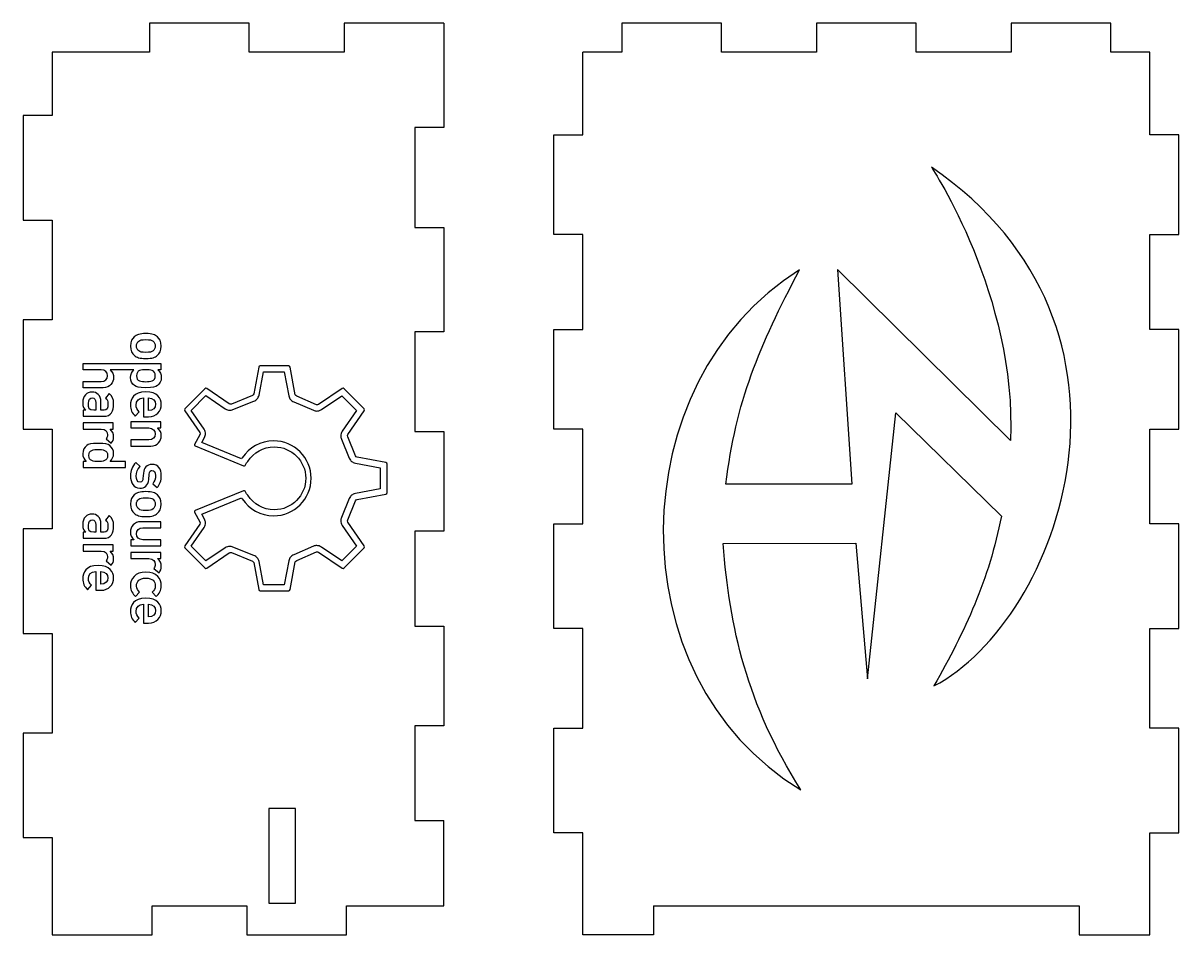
# Model space of a CAD drawing. Extents: x 5 to 203, y 97 to 292.
# Drawn here: x 5.1 to 123.9, y 198.2 to 292 of the extents above; entities that cross this region are included whole.
import ezdxf

# ---------------------------------------------------------------- set-up
doc = ezdxf.new("R2010")
doc.units = 0
doc.layers.add('Layer_1', color=7, linetype='CONTINUOUS')

msp = doc.modelspace()

# ---------------------------------------------------------------- linework, layer by layer
at = {"layer": 'Layer_1', "color": 7}
for points in [[(18.078101, 291.986619), (18.078101, 288.986619)], [(28.328111, 291.986619), (18.078101, 291.986619)], [(28.328111, 288.986619), (28.328111, 291.986619)], [(48.328101, 291.986619), (38.078111, 291.986619)], [(38.078111, 291.986619), (38.078111, 288.986619)], [(48.328101, 291.986619), (48.328101, 281.236619), (45.328121, 281.236619), (45.328121, 270.986621), (48.328101, 270.986621), (48.328101, 260.236626), (45.328121, 260.236626), (45.328121, 249.986526), (48.328101, 249.986526), (48.328101, 239.736526), (45.328121, 239.736526), (45.328121, 229.986526), (48.328101, 229.986526), (48.328101, 219.736526), (45.328121, 219.736526), (45.328121, 209.986526), (48.328101, 209.986526)], [(66.619094, 291.986619), (66.619094, 288.986589)], [(76.869104, 291.986619), (66.619094, 291.986619)], [(76.869104, 288.986589), (76.869104, 291.986619)], [(86.619114, 291.986619), (86.619114, 288.986589)], [(96.869094, 291.986619), (86.619114, 291.986619)], [(96.869094, 288.986589), (96.869094, 291.986619)], [(106.6191, 291.986619), (106.6191, 288.986589)], [(116.86911, 291.986619), (106.6191, 291.986619)], [(116.86911, 288.986589), (116.86911, 291.986619)], [(8.078121, 288.986619), (8.078121, 282.486619)], [(18.078101, 288.986619), (8.078121, 288.986619)], [(38.078111, 288.986619), (28.328111, 288.986619)], [(69.869104, 201.236509), (69.869104, 198.236499), (62.619104, 198.236499), (62.619104, 208.736599), (59.619094, 208.736599), (59.619094, 219.486619), (62.619104, 219.486619), (62.619104, 229.736599), (59.619094, 229.736599), (59.619094, 240.486599), (62.619104, 240.486599), (62.619104, 250.236599), (59.619094, 250.236599), (59.619094, 260.486609), (62.619104, 260.486609), (62.619104, 270.236599), (59.619094, 270.236599), (59.619094, 280.486589), (62.619104, 280.486589), (62.619104, 288.986589)], [(66.619094, 288.986589), (62.619104, 288.986589)], [(86.619114, 288.986589), (76.869104, 288.986589)], [(106.6191, 288.986589), (96.869094, 288.986589)], [(120.86911, 288.986589), (116.86911, 288.986589)], [(120.86911, 280.486589), (120.86911, 288.986589)], [(5.078121, 282.486619), (5.078121, 271.736621)], [(8.078121, 282.486619), (5.078121, 282.486619)], [(123.86912, 280.486589), (120.86911, 280.486589)], [(123.86912, 270.236599), (123.86912, 280.486589)], [(5.078121, 271.736621), (8.078121, 271.736621)], [(8.078121, 271.736621), (8.078121, 261.486626)], [(120.86911, 270.236599), (123.86912, 270.236599)], [(120.86911, 260.486609), (120.86911, 270.236599)], [(106.559623, 249.059667), (88.796746, 266.666872), (90.247208, 244.567314), (84.016953, 244.567314), (77.314087, 244.567314)], [(5.078121, 261.486626), (5.078121, 250.236526)], [(8.078121, 261.486626), (5.078121, 261.486626)], [(123.86912, 260.486609), (120.86911, 260.486609)], [(123.86912, 250.236599), (123.86912, 260.486609)], [(77.026803, 238.473042), (90.673904, 238.508797), (91.848157, 224.580909), (94.76936, 251.9052), (105.62109, 241.304618)], [(5.078121, 250.236526), (8.078121, 250.236526)], [(8.078121, 250.236526), (8.078121, 239.986526)], [(120.86911, 250.236599), (123.86912, 250.236599)], [(120.86911, 240.486599), (120.86911, 250.236599)], [(5.078121, 239.986526), (5.078121, 229.236526)], [(8.078121, 239.986526), (5.078121, 239.986526)], [(123.86912, 240.486599), (120.86911, 240.486599)], [(123.86912, 229.736599), (123.86912, 240.486599)], [(120.86911, 229.736599), (123.86912, 229.736599)], [(120.86911, 219.486619), (120.86911, 229.736599)], [(5.078121, 229.236526), (8.078121, 229.236526)], [(8.078121, 229.236526), (8.078121, 218.986526)], [(5.078121, 218.986526), (5.078121, 208.236526)], [(8.078121, 218.986526), (5.078121, 218.986526)], [(123.86912, 219.486619), (120.86911, 219.486619)], [(123.86912, 208.736599), (123.86912, 219.486619)], [(48.328101, 201.236526), (48.328101, 209.986526)], [(5.078121, 208.236526), (8.078121, 208.236526)], [(8.078121, 208.236526), (8.078121, 198.236526)], [(120.86911, 208.736599), (123.86912, 208.736599)], [(120.86911, 198.236499), (120.86911, 208.736599)], [(18.328111, 201.236526), (28.078111, 201.236526)], [(18.328111, 198.236526), (18.328111, 201.236526)], [(28.078111, 201.236526), (28.078111, 198.236526)], [(38.328121, 201.236526), (48.328101, 201.236526)], [(38.328121, 198.236526), (38.328121, 201.236526)], [(69.869104, 201.236509), (113.6191, 201.236509)], [(113.6191, 201.236509), (113.6191, 198.236499)], [(8.078121, 198.236526), (18.328111, 198.236526)], [(28.078111, 198.236526), (38.328121, 198.236526)], [(113.6191, 198.236499), (120.86911, 198.236499)]]:
    msp.add_lwpolyline(points, dxfattribs=at)
for points in [[(98.438479, 277.161985)], [(33.078101, 201.486526), (33.078101, 211.236526), (30.328101, 211.236526), (30.328101, 201.486526)]]:
    msp.add_lwpolyline(points, close=True, dxfattribs=at)
at = {"layer": 'Layer_1', "color": 3}
for points in [[(11.242797, 256.974202), (19.246527, 256.974202), (19.246527, 256.347604), (18.922168, 256.347604)], [(13.090968, 256.349804), (11.242797, 256.349804), (11.242797, 256.974202)], [(29.301475, 256.623058), (28.785819, 253.852098)], [(32.376921, 256.749208), (29.4532, 256.749035)], [(33.056917, 253.78263), (32.528646, 256.623231)], [(16.474184, 256.347604), (14.01514, 256.349804)], [(29.328606, 253.740119), (29.77272, 256.126757), (31.91881, 256.12693), (32.376576, 253.668923)], [(13.305422, 254.495585), (11.242797, 254.495585), (11.242797, 255.119764), (13.090968, 255.119764)], [(23.768367, 254.394712), (21.701077, 252.327076)], [(26.258516, 252.838931), (23.964849, 254.412857)], [(37.865099, 254.412511), (35.452713, 252.757193)], [(40.128698, 252.326903), (38.061408, 254.394366)], [(13.397182, 252.183301), (13.072823, 252.183301), (13.072823, 253.046299)], [(13.929428, 253.896855), (13.556165, 253.407293)], [(17.459529, 253.448075), (17.459529, 251.514192)], [(17.973458, 252.138371), (17.973458, 253.448075)], [(23.67246, 250.230582), (22.346684, 252.162046), (23.864103, 253.679982), (25.837559, 252.326039)], [(28.640143, 253.687586), (26.479191, 252.822514)], [(26.649233, 252.248276), (28.799298, 253.108682)], [(32.887566, 253.042843), (32.887393, 253.042497), (34.907507, 252.176734)], [(35.233076, 252.743541), (33.201556, 253.614488)], [(35.733352, 252.242401), (37.827255, 253.679464), (39.344846, 252.161873), (37.880306, 250.028052)], [(11.518251, 252.19557), (11.518251, 252.1833), (11.242797, 252.183301)], [(11.242797, 252.183301), (11.242797, 251.558949), (13.360375, 251.558949)], [(12.558895, 252.929827), (12.558895, 252.183301), (12.332345, 252.183301)], [(16.608973, 251.575366), (16.994333, 252.028293)], [(21.682932, 252.130767), (23.229382, 249.87771)], [(38.46232, 249.676044), (40.146843, 252.130595)], [(14.01514, 250.236803), (14.01514, 250.249073), (14.345547, 250.249073), (14.345547, 250.873254), (11.242797, 250.873251)], [(11.242797, 250.873251), (11.242797, 250.249072), (13.109631, 250.249072)], [(16.14395, 250.981428), (16.14395, 250.357249), (17.991775, 250.357249)], [(18.916292, 250.344807), (18.916292, 250.357247), (19.2467, 250.357247), (19.2467, 250.981426), (16.14395, 250.981428)], [(17.459529, 251.514192), (17.97363, 251.514192)], [(23.236813, 249.661701), (22.706296, 248.668061)], [(13.605069, 249.232967), (14.143709, 248.780212)], [(17.991775, 249.127036), (16.14395, 249.127036), (16.14395, 248.502857), (18.206228, 248.502857)], [(22.766432, 248.504758), (27.716835, 246.455958)], [(27.517588, 247.18313), (23.448329, 248.866789), (23.716353, 249.368447)], [(37.80358, 249.215859), (38.606614, 247.253808)], [(39.252567, 247.485888), (38.446422, 249.455369)], [(42.357045, 246.793969), (39.418807, 247.34073)], [(11.242797, 246.913033), (11.242797, 246.288854), (15.600471, 246.288854), (15.600471, 246.913033), (14.01514, 246.913033)], [(11.567156, 246.913033), (11.242797, 246.913033)], [(17.092132, 246.380614), (16.663926, 246.815051)], [(27.901911, 246.516095), (28.054154, 246.764764)], [(39.233558, 246.729684), (41.791793, 246.253774), (41.791793, 244.107856), (39.235977, 243.632291)], [(42.483021, 243.718695), (42.483021, 246.64259)], [(17.447083, 245.7198), (17.398173, 245.168892)], [(17.991948, 245.064689), (18.028408, 245.57879)], [(18.408063, 244.623858), (18.860645, 244.238499)], [(27.716835, 243.905499), (22.76626, 241.856872)], [(28.054154, 243.596693), (27.901911, 243.845363)], [(39.418807, 243.020209), (42.357045, 243.567143)], [(23.716353, 240.992492), (23.716353, 240.992664), (23.448329, 241.494323), (27.517416, 243.178155)], [(38.605577, 243.105403), (37.802198, 241.143007)], [(38.446422, 240.905742), (39.252567, 242.875051)], [(13.929428, 241.35314), (13.556165, 240.863405)], [(22.706123, 241.69357), (23.23664, 240.699929)], [(12.558895, 240.385939), (12.558895, 239.639413), (12.332345, 239.639413)], [(13.397182, 239.639586), (13.072823, 239.639586), (13.072823, 240.502584)], [(17.398529, 240.094929), (19.2467, 240.094929), (19.2467, 240.718935), (17.184075, 240.718938)], [(23.22921, 240.483921), (21.68276, 238.23069)], [(25.836867, 238.035245), (23.864103, 236.681475), (22.346684, 238.199066), (23.673151, 240.13174)], [(37.879615, 240.333924), (39.344673, 238.199412), (37.826909, 236.681994), (35.735426, 238.117156)], [(40.146843, 238.230344), (38.46232, 240.685068)], [(11.518251, 239.651682), (11.518251, 239.639592), (11.242797, 239.639592), (11.242797, 239.639413)], [(11.242797, 239.639413), (11.242797, 239.015061), (13.360375, 239.015061)], [(16.474356, 238.876816), (16.474356, 238.864716), (16.143604, 238.864716), (16.143604, 238.24071), (19.2467, 238.24071), (19.2467, 238.864716), (17.398529, 238.864716)], [(11.242797, 238.32919), (11.242797, 237.705184), (13.109631, 237.705184)], [(14.01514, 237.692742), (14.01514, 237.705182), (14.345547, 237.705182), (14.345547, 238.329188), (11.242797, 238.32919)], [(21.700904, 238.034554), (23.768195, 235.966918)], [(28.795323, 237.253985), (26.649924, 238.113008)], [(34.918567, 238.189908), (32.887048, 237.319306), (32.887048, 237.319133)], [(33.201556, 236.746969), (35.233076, 237.617744)], [(35.452713, 237.603919), (37.865099, 235.948773)], [(38.061408, 235.966918), (40.128698, 238.034208)], [(13.605069, 236.689252), (14.143709, 236.236325)], [(18.916292, 236.919603), (18.916292, 236.931703), (19.2467, 236.931703), (19.2467, 237.556055), (16.14395, 237.556052)], [(16.14395, 237.556052), (16.14395, 236.9317), (18.010438, 236.9317)], [(23.964676, 235.948773), (26.258344, 237.522872)], [(26.479018, 237.539116), (28.63997, 236.674044)], [(28.785646, 236.509705), (29.301302, 233.738745)], [(29.772893, 234.234701), (29.328433, 236.623239)], [(32.376057, 236.693399), (31.91881, 234.234701), (29.772893, 234.234701)], [(32.528646, 233.738053), (33.056917, 236.578828)], [(12.55855, 235.600395), (12.55855, 233.666857)], [(13.072823, 234.290863), (13.072823, 235.600395)], [(18.506221, 235.915768), (19.044861, 235.462841)], [(11.707994, 233.727858), (12.093699, 234.180785)], [(12.55855, 233.666857), (13.072997, 233.666857)], [(16.645436, 233.015893), (17.055507, 233.474869)], [(18.334797, 233.474869), (18.744868, 233.015893)], [(29.453027, 233.612768), (32.376749, 233.612423)], [(17.459529, 232.232732), (17.459529, 230.298849)], [(17.973458, 230.9232), (17.973458, 232.232732)], [(16.608973, 230.360195), (16.994333, 230.813122)], [(17.459529, 230.298849), (17.97363, 230.298849)]]:
    msp.add_lwpolyline(points, dxfattribs=at)
msp.add_lwpolyline([(32.528646, 233.738053)], close=True, dxfattribs=at)
at = {"layer": 'Layer_1', "color": 7}
for points in [[(98.438479, 277.161992), (98.438479, 277.161992), (107.21866, 263.956626), (106.559623, 249.059667)], [(98.694424, 223.83268), (111.614772, 230.571546), (122.646222, 260.578271), (98.438479, 277.161985)], [(84.888514, 266.611828), (66.533271, 255.15552), (65.833328, 224.730912), (85.009126, 213.154896)], [(77.314087, 244.567314), (78.318513, 253.01008), (80.731332, 258.784359), (84.888514, 266.611828)], [(105.62109, 241.304618), (104.369634, 234.762889), (101.908399, 229.521133), (98.694424, 223.83268)], [(85.009126, 213.154896), (79.418528, 222.048741), (77.713685, 229.761332), (77.026803, 238.473042)]]:
    msp.add_open_spline(points, degree=3, dxfattribs=at)
at = {"layer": 'Layer_1', "color": 3}
for points in [[(16.504771, 259.726327), (16.315028, 259.554902), (16.107142, 259.267178), (16.107142, 258.783664)], [(17.698176, 260.062782), (17.025092, 260.062782), (16.767955, 259.964972), (16.504771, 259.726327)], [(16.731097, 258.783664), (16.731097, 258.997946), (16.828907, 259.193736), (16.957647, 259.285496)], [(16.957647, 259.285496), (17.123049, 259.401795), (17.245224, 259.438603), (17.698151, 259.438603)], [(17.698151, 259.438603), (18.14503, 259.438603), (18.26755, 259.401793), (18.432581, 259.285496)], [(18.885533, 259.726327), (18.622175, 259.964973), (18.365384, 260.062782), (17.698176, 260.062782)], [(18.432581, 259.285496), (18.561149, 259.193736), (18.65913, 258.997946), (18.65913, 258.783664)], [(19.283507, 258.783664), (19.283507, 259.267178), (19.075275, 259.554902), (18.885533, 259.726327)], [(16.107142, 258.783664), (16.107142, 258.300324), (16.315028, 258.012599), (16.504771, 257.841175)], [(16.504771, 257.841175), (16.767955, 257.602529), (17.025265, 257.504547), (17.698176, 257.504547)], [(16.957647, 258.281833), (16.829078, 258.373763), (16.731097, 258.569557), (16.731097, 258.783664)], [(17.692076, 258.128899), (17.245198, 258.128899), (17.123023, 258.165529), (16.957647, 258.281833)], [(18.432581, 258.281833), (18.26755, 258.165534), (18.14503, 258.128899), (17.692103, 258.128899)], [(17.698176, 257.504547), (18.365384, 257.504547), (18.622348, 257.602527), (18.885533, 257.841175)], [(18.65913, 258.783664), (18.65913, 258.569557), (18.56132, 258.373767), (18.432581, 258.281833)], [(18.885533, 257.841175), (19.075275, 258.012599), (19.283507, 258.300324), (19.283507, 258.783664)], [(29.4532, 256.749035), (29.382694, 256.749035), (29.31409, 256.692354), (29.301475, 256.623058)], [(32.528646, 256.623231), (32.515513, 256.6927), (32.447427, 256.749208), (32.376921, 256.749208)], [(13.758176, 255.731846), (13.758176, 256.086791), (13.513481, 256.349804), (13.090968, 256.349804)], [(13.090968, 255.119764), (13.513481, 255.119764), (13.758176, 255.382948), (13.758176, 255.731846)], [(14.382355, 255.529835), (14.382355, 255.046321), (14.009092, 254.495585), (13.305422, 254.495585)], [(14.01514, 256.349804), (14.259835, 256.141744), (14.382355, 255.860241), (14.382355, 255.529835)], [(16.106969, 255.545779), (16.106969, 255.86409), (16.253855, 256.115006), (16.474184, 256.347604)], [(16.510992, 254.713368), (16.278394, 254.890841), (16.106969, 255.166468), (16.106969, 255.545779)], [(17.692128, 256.347604), (17.245249, 256.347604), (16.731148, 256.317014), (16.731148, 255.735522)], [(16.731148, 255.735522), (16.731148, 255.147978), (17.214835, 255.117391), (17.692128, 255.117391)], [(18.659155, 255.735522), (18.659155, 256.316844), (18.145055, 256.347604), (17.692128, 256.347604)], [(17.692128, 255.117391), (18.175815, 255.117391), (18.659155, 255.147981), (18.659155, 255.735522)], [(19.283334, 255.545779), (19.283334, 255.166468), (19.11191, 254.890841), (18.879312, 254.713368)], [(18.922168, 256.347604), (19.136449, 256.151641), (19.283334, 255.86409), (19.283334, 255.545779)], [(17.691954, 254.493212), (16.933159, 254.493212), (16.730975, 254.542122), (16.510992, 254.713368)], [(18.879312, 254.713368), (18.658983, 254.542116), (18.457144, 254.493212), (17.691954, 254.493212)], [(23.964849, 254.412857), (23.906786, 254.452602), (23.818309, 254.44448), (23.768367, 254.394712)], [(38.061408, 254.394366), (38.011467, 254.444135), (37.923162, 254.45243), (37.865099, 254.412511)], [(12.1547, 254.056011), (11.61606, 254.056011), (11.205989, 253.65216), (11.205989, 252.960587)], [(11.793706, 252.880923), (11.793706, 253.303263), (11.9774, 253.46864), (12.185287, 253.46864)], [(13.072823, 253.046299), (13.072823, 253.713334), (12.650311, 254.056011), (12.1547, 254.056011)], [(12.185287, 253.46864), (12.411837, 253.46864), (12.558895, 253.297215), (12.558895, 252.929827)], [(13.556165, 253.407293), (13.733638, 253.297215), (13.795157, 253.144108), (13.795157, 252.819749)], [(14.382355, 252.850336), (14.382355, 253.315533), (14.26018, 253.658209), (13.929428, 253.896855)], [(17.68608, 254.072254), (16.413355, 254.072254), (16.107142, 253.331776), (16.107142, 252.695328)], [(16.69434, 252.707424), (16.69434, 253.135986), (16.951477, 253.448075), (17.459529, 253.448075)], [(19.283507, 252.793137), (19.283507, 253.393123), (18.891581, 254.072254), (17.68608, 254.072254)], [(17.973458, 253.448075), (18.445048, 253.435805), (18.695791, 253.160352), (18.695791, 252.793137)], [(28.785819, 253.852098), (28.773204, 253.782802), (28.707365, 253.708668), (28.640143, 253.687586)], [(28.799298, 253.108682), (28.950677, 253.166573), (29.04693, 253.248483), (29.130223, 253.339207)], [(29.130223, 253.339207), (29.217318, 253.44099), (29.292489, 253.557462), (29.328606, 253.740119)], [(32.376576, 253.668923), (32.412347, 253.490759), (32.484407, 253.376533), (32.568564, 253.275441)], [(32.568564, 253.275441), (32.648574, 253.185409), (32.740853, 253.103671), (32.887566, 253.042843)], [(33.201556, 253.614488), (33.134853, 253.637645), (33.069878, 253.713161), (33.056917, 253.78263)], [(11.205989, 252.960587), (11.205989, 252.538246), (11.303799, 252.323966), (11.518251, 252.19557)], [(12.332345, 252.183301), (11.848659, 252.183301), (11.793706, 252.360774), (11.793706, 252.880923)], [(13.360375, 251.558949), (14.125218, 251.558949), (14.382355, 252.085319), (14.382355, 252.850336)], [(13.795157, 252.819749), (13.795157, 252.373043), (13.690781, 252.183301), (13.397182, 252.183301)], [(16.107142, 252.695328), (16.107142, 252.279036), (16.254028, 251.881407), (16.608973, 251.575366)], [(16.994333, 252.028293), (16.804591, 252.211814), (16.69434, 252.468778), (16.69434, 252.707424)], [(18.695791, 252.793137), (18.695791, 252.425922), (18.445048, 252.156689), (17.973458, 252.138371)], [(17.97363, 251.514192), (18.775628, 251.514192), (19.283507, 252.107784), (19.283507, 252.793137)], [(21.701077, 252.327076), (21.651482, 252.277308), (21.64336, 252.189003), (21.682932, 252.130767)], [(25.837559, 252.326039), (26.013995, 252.21095), (26.16209, 252.184856), (26.317444, 252.181227)], [(26.479191, 252.822514), (26.415771, 252.791581), (26.31658, 252.798839), (26.258516, 252.838931)], [(26.317444, 252.181227), (26.418017, 252.18261), (26.52533, 252.195397), (26.649233, 252.248276)], [(34.907507, 252.176734), (35.035212, 252.118325), (35.148746, 252.101909), (35.259342, 252.100872)], [(35.452713, 252.757193), (35.394305, 252.717447), (35.295805, 252.711226), (35.233076, 252.743541)], [(35.259342, 252.100872), (35.410549, 252.104155), (35.558471, 252.129212), (35.733352, 252.242401)], [(40.146843, 252.130595), (40.186761, 252.188831), (40.17864, 252.277135), (40.128698, 252.326903)], [(13.109631, 250.249072), (13.562213, 250.249072), (13.758349, 249.949079), (13.758349, 249.643038)], [(13.758349, 249.643038), (13.758349, 249.483883), (13.715489, 249.379853), (13.605069, 249.232967)], [(14.382355, 249.42893), (14.382355, 249.759337), (14.259835, 250.041012), (14.01514, 250.236803)], [(17.991775, 250.357249), (18.414288, 250.357249), (18.658983, 250.094064), (18.658983, 249.739118)], [(18.658983, 249.739118), (18.658983, 249.390221), (18.414288, 249.127036), (17.991775, 249.127036)], [(18.206228, 248.502857), (18.910244, 248.502857), (19.283507, 249.053593), (19.283507, 249.537107)], [(19.283507, 249.537107), (19.283507, 249.867514), (19.160987, 250.149189), (18.916292, 250.344807)], [(23.229382, 249.87771), (23.269128, 249.819646), (23.272239, 249.722356), (23.236813, 249.661701)], [(23.814507, 249.76262), (23.812088, 249.911234), (23.784784, 250.061403), (23.67246, 250.230582)], [(23.716353, 249.368447), (23.793597, 249.512741), (23.813297, 249.642001), (23.814507, 249.76262)], [(37.880306, 250.028052), (37.76418, 249.849888), (37.739814, 249.70352), (37.736358, 249.548685)], [(37.736358, 249.548685), (37.737222, 249.44742), (37.750183, 249.34028), (37.80358, 249.215859)], [(38.446422, 249.455369), (38.415317, 249.518617), (38.422402, 249.618154), (38.46232, 249.676044)], [(11.610012, 248.547096), (11.377414, 248.369623), (11.205989, 248.094341), (11.205989, 247.714857)], [(12.797024, 248.767425), (12.03218, 248.767425), (11.830341, 248.718515), (11.610012, 248.547096)], [(13.978332, 248.547096), (13.758349, 248.71852), (13.55651, 248.767425), (12.797024, 248.767425)], [(14.382355, 247.714857), (14.382355, 248.094341), (14.211276, 248.369623), (13.978332, 248.547096)], [(14.143709, 248.780212), (14.290595, 248.969955), (14.382355, 249.177841), (14.382355, 249.42893)], [(22.706296, 248.668061), (22.674153, 248.605159), (22.701284, 248.531716), (22.766432, 248.504758)], [(30.829262, 249.036312), (29.483268, 249.035967), (28.295738, 248.343702), (27.60883, 247.298565)], [(28.174601, 246.922019), (28.749011, 247.81906), (29.753884, 248.414207), (30.898212, 248.414207)], [(34.684932, 245.180642), (34.684586, 247.30997), (32.958935, 249.035621), (30.829262, 249.036312)], [(30.898212, 248.414207), (32.683999, 248.414207), (34.131604, 246.96643), (34.131604, 245.180815)], [(11.205989, 247.714857), (11.205989, 247.396546), (11.353221, 247.108823), (11.567156, 246.913033)], [(11.830341, 247.525115), (11.830341, 248.112659), (12.313682, 248.143246), (12.797024, 248.143246)], [(12.797024, 246.913033), (12.344096, 246.913033), (11.830341, 246.943623), (11.830341, 247.525115)], [(12.797024, 248.143246), (13.274662, 248.143246), (13.758349, 248.112656), (13.758349, 247.525115)], [(13.758349, 247.525115), (13.758349, 246.94362), (13.243902, 246.913033), (12.797024, 246.913033)], [(14.01514, 246.913033), (14.235469, 247.145631), (14.382355, 247.396546), (14.382355, 247.714857)], [(27.60883, 247.298565), (27.577034, 247.261239), (27.547138, 247.224085), (27.517588, 247.18313)], [(38.606614, 247.253808), (38.666405, 247.101911), (38.749353, 247.006176), (38.840249, 246.924265)], [(39.418807, 247.34073), (39.349511, 247.353863), (39.274686, 247.418839), (39.252567, 247.485888)], [(16.663926, 246.815051), (16.290663, 246.41725), (16.106969, 245.952053), (16.106969, 245.450221)], [(16.694502, 245.40149), (16.694502, 245.817609), (16.828774, 246.111381), (17.092132, 246.380614)], [(18.328399, 246.613212), (17.796153, 246.613212), (17.48994, 246.233728), (17.447083, 245.7198)], [(18.028408, 245.57879), (18.053118, 245.890879), (18.187734, 245.988688), (18.32235, 245.988688)], [(18.32235, 245.988688), (18.536286, 245.988688), (18.695614, 245.854072), (18.695614, 245.456442)], [(19.283158, 245.456615), (19.283158, 246.111381), (18.958799, 246.613212), (18.328399, 246.613212)], [(27.716835, 246.455958), (27.781983, 246.428827), (27.865103, 246.455958), (27.901911, 246.516095)], [(28.054154, 246.764764), (28.082149, 246.810731), (28.130362, 246.873114), (28.174601, 246.922019)], [(38.840249, 246.924265), (38.941514, 246.838898), (39.055912, 246.766147), (39.233558, 246.729684)], [(42.483021, 246.64259), (42.483021, 246.712922), (42.42634, 246.781181), (42.357045, 246.793969)], [(16.106969, 245.450221), (16.106969, 244.728061), (16.455693, 244.165056), (17.061728, 244.165056)], [(17.092132, 244.789408), (16.828946, 244.789408), (16.694502, 245.046717), (16.694502, 245.40149)], [(17.061728, 244.165056), (17.557165, 244.165056), (17.949091, 244.421847), (17.991948, 245.064689)], [(17.398173, 245.168892), (17.380033, 244.954438), (17.312463, 244.789408), (17.092132, 244.789408)], [(18.695614, 245.456442), (18.695614, 245.119641), (18.579142, 244.868553), (18.408063, 244.623858)], [(18.860645, 244.238499), (19.117782, 244.54454), (19.283158, 244.911582), (19.283158, 245.456615)], [(30.829262, 241.325318), (32.958935, 241.325664), (34.684586, 243.051142), (34.684932, 245.180642)], [(34.131604, 245.180815), (34.131604, 243.3952), (32.683999, 241.947596), (30.898212, 241.947596)], [(17.698176, 243.81011), (17.025092, 243.81011), (16.767955, 243.71196), (16.504771, 243.473309)], [(18.885533, 243.473309), (18.622175, 243.711956), (18.365384, 243.81011), (17.698176, 243.81011)], [(27.901911, 243.845363), (27.865103, 243.905154), (27.781983, 243.932457), (27.716835, 243.905499)], [(28.174601, 243.439784), (28.130362, 243.488343), (28.082149, 243.550899), (28.054154, 243.596693)], [(39.235977, 243.632291), (39.055048, 243.594965), (38.940996, 243.522213), (38.840076, 243.43702)], [(42.357045, 243.567143), (42.42634, 243.579931), (42.483021, 243.64819), (42.483021, 243.718695)], [(16.504771, 243.473309), (16.315028, 243.301884), (16.107142, 243.014334), (16.107142, 242.530993)], [(16.107142, 242.530993), (16.107142, 242.047306), (16.315028, 241.759755), (16.504771, 241.58833)], [(16.731097, 242.530993), (16.731097, 242.744927), (16.828907, 242.941063), (16.957647, 243.032479)], [(16.957647, 242.029161), (16.829078, 242.120921), (16.731097, 242.316712), (16.731097, 242.530993)], [(16.957647, 243.032479), (17.123023, 243.14895), (17.245198, 243.185758), (17.698124, 243.185758)], [(17.698124, 243.185758), (18.145004, 243.185758), (18.267524, 243.148948), (18.432555, 243.032479)], [(18.432555, 243.032479), (18.561123, 242.941059), (18.659104, 242.744927), (18.659104, 242.530993)], [(18.659104, 242.530993), (18.659104, 242.316712), (18.561294, 242.120922), (18.432555, 242.029161)], [(19.283507, 242.530993), (19.283507, 243.014334), (19.075275, 243.301884), (18.885533, 243.473309)], [(18.885533, 241.58833), (19.075275, 241.759755), (19.283507, 242.047306), (19.283507, 242.530993)], [(27.517416, 243.178155), (27.54662, 243.137718), (27.576688, 243.100392), (27.608658, 243.06272)], [(27.608658, 243.06272), (28.295565, 242.017756), (29.483268, 241.325318), (30.829262, 241.325318)], [(30.898212, 241.947596), (29.753884, 241.947596), (28.749011, 242.54257), (28.174601, 243.439784)], [(38.840076, 243.43702), (38.748489, 243.354418), (38.665541, 243.258683), (38.605577, 243.105403)], [(39.252567, 242.875051), (39.274686, 242.941927), (39.349511, 243.007076), (39.418807, 243.020209)], [(12.1547, 241.512468), (11.61606, 241.512468), (11.205989, 241.108445), (11.205989, 240.416872)], [(13.072823, 240.502584), (13.072823, 241.169446), (12.650311, 241.512468), (12.1547, 241.512468)], [(14.382355, 240.306448), (14.382355, 240.771472), (14.26018, 241.114494), (13.929428, 241.35314)], [(16.504771, 241.58833), (16.767955, 241.349684), (17.025265, 241.251875), (17.698176, 241.251875)], [(17.692076, 241.876227), (17.245198, 241.876227), (17.123023, 241.912687), (16.957647, 242.029161)], [(18.432555, 242.029161), (18.267524, 241.912689), (18.145004, 241.876227), (17.692076, 241.876227)], [(17.698176, 241.251875), (18.365384, 241.251875), (18.622348, 241.349685), (18.885533, 241.58833)], [(22.76626, 241.856872), (22.701111, 241.829914), (22.674153, 241.756644), (22.706123, 241.69357)], [(11.205989, 240.416872), (11.205989, 239.994704), (11.303799, 239.780251), (11.518251, 239.651682)], [(11.793706, 240.337035), (11.793706, 240.759202), (11.9774, 240.924578), (12.185287, 240.924578)], [(12.332345, 239.639413), (11.848659, 239.639413), (11.793706, 239.816886), (11.793706, 240.337035)], [(12.185287, 240.924578), (12.411837, 240.924578), (12.558895, 240.753154), (12.558895, 240.385939)], [(13.360375, 239.015061), (14.125218, 239.015061), (14.382355, 239.541604), (14.382355, 240.306448)], [(13.795157, 240.276207), (13.795157, 239.829328), (13.690781, 239.639586), (13.397182, 239.639586)], [(13.556165, 240.863405), (13.733638, 240.753327), (13.795157, 240.600566), (13.795157, 240.276207)], [(17.184075, 240.718938), (16.480405, 240.718938), (16.107142, 240.16803), (16.107142, 239.678467)], [(16.731321, 239.476971), (16.731321, 239.831743), (16.976361, 240.094929), (17.398529, 240.094929)], [(23.23664, 240.699929), (23.272066, 240.639101), (23.269128, 240.541984), (23.22921, 240.483921)], [(23.673151, 240.13174), (23.78513, 240.300918), (23.81226, 240.452297), (23.814507, 240.599183)], [(23.814507, 240.599183), (23.813124, 240.723085), (23.79256, 240.850271), (23.716353, 240.992492)], [(37.802198, 241.143007), (37.749837, 241.019968), (37.737049, 240.915247), (37.735667, 240.813291)], [(37.735667, 240.813291), (37.739641, 240.659838), (37.763662, 240.511915), (37.879615, 240.333924)], [(38.46232, 240.685068), (38.422402, 240.743131), (38.415317, 240.842668), (38.446422, 240.905742)], [(16.107142, 239.678467), (16.107142, 239.354454), (16.229662, 239.072606), (16.474356, 238.876816)], [(17.398529, 238.864716), (16.976361, 238.864716), (16.731321, 239.127901), (16.731321, 239.476971)], [(13.109631, 237.705184), (13.562213, 237.705184), (13.758349, 237.405536), (13.758349, 237.099323)], [(14.382355, 236.885042), (14.382355, 237.215449), (14.259835, 237.496952), (14.01514, 237.692742)], [(21.68276, 238.23069), (21.643187, 238.172627), (21.651309, 238.08415), (21.700904, 238.034554)], [(26.317444, 238.180403), (26.162609, 238.176774), (26.013649, 238.151372), (25.836867, 238.035245)], [(26.649924, 238.113008), (26.522738, 238.167788), (26.415598, 238.179366), (26.317444, 238.180403)], [(35.258997, 238.261277), (35.150992, 238.26024), (35.040742, 238.244342), (34.918567, 238.189908)], [(35.233076, 237.617744), (35.295805, 237.650231), (35.394305, 237.64401), (35.452713, 237.603919)], [(35.735426, 238.117156), (35.563137, 238.232591), (35.41124, 238.257821), (35.258997, 238.261277)], [(40.128698, 238.034208), (40.17864, 238.08415), (40.186761, 238.172281), (40.146843, 238.230344)], [(13.758349, 237.099323), (13.758349, 236.939995), (13.715489, 236.836137), (13.605069, 236.689252)], [(14.143709, 236.236325), (14.290595, 236.426067), (14.382355, 236.634299), (14.382355, 236.885042)], [(18.010438, 236.9317), (18.463365, 236.9317), (18.659155, 236.632052), (18.659155, 236.325839)], [(19.283507, 236.111558), (19.283507, 236.441965), (19.160987, 236.723813), (18.916292, 236.919603)], [(26.258344, 237.522872), (26.316407, 237.562618), (26.415598, 237.570049), (26.479018, 237.539116)], [(28.63997, 236.674044), (28.707192, 236.652789), (28.773031, 236.579173), (28.785646, 236.509705)], [(29.129532, 237.022942), (29.045375, 237.114702), (28.947566, 237.19644), (28.795323, 237.253985)], [(29.328433, 236.623239), (29.292662, 236.804168), (29.216972, 236.921677), (29.129532, 237.022942)], [(32.568046, 237.086016), (32.484235, 236.98527), (32.412174, 236.872081), (32.376057, 236.693399)], [(32.887048, 237.319133), (32.740162, 237.257959), (32.648056, 237.176222), (32.568046, 237.086016)], [(33.056917, 236.578828), (33.069878, 236.647951), (33.134853, 236.72364), (33.201556, 236.746969)], [(12.785445, 236.224747), (11.512376, 236.224747), (11.206162, 235.484268), (11.206162, 234.847647)], [(11.793706, 234.859916), (11.793706, 235.288478), (12.050843, 235.600395), (12.55855, 235.600395)], [(14.382528, 234.945629), (14.382528, 235.545442), (13.990947, 236.224747), (12.785445, 236.224747)], [(13.072823, 235.600395), (13.544068, 235.588295), (13.795157, 235.312844), (13.795157, 234.945629)], [(17.692473, 235.537147), (16.559723, 235.537147), (16.107142, 234.845574), (16.107142, 234.129634)], [(19.283507, 234.129634), (19.283507, 234.845574), (18.83058, 235.537147), (17.692473, 235.537147)], [(18.659155, 236.325839), (18.659155, 236.166511), (18.616295, 236.062653), (18.506221, 235.915768)], [(19.044861, 235.462841), (19.191747, 235.652928), (19.283507, 235.860469), (19.283507, 236.111558)], [(23.768195, 235.966918), (23.818136, 235.916977), (23.906613, 235.908855), (23.964676, 235.948773)], [(37.865099, 235.948773), (37.923162, 235.909201), (38.011467, 235.916977), (38.061408, 235.966918)], [(11.206162, 234.847647), (11.206162, 234.431528), (11.353048, 234.033899), (11.707994, 233.727858)], [(12.093699, 234.180785), (11.903611, 234.364479), (11.793706, 234.621616), (11.793706, 234.859916)], [(13.795157, 234.945629), (13.795157, 234.578414), (13.544068, 234.309008), (13.072823, 234.290863)], [(13.072997, 233.666857), (13.874648, 233.666857), (14.382528, 234.260276), (14.382528, 234.945629)], [(16.107142, 234.129634), (16.107142, 233.658389), (16.333691, 233.284781), (16.645436, 233.015893)], [(16.731148, 234.104923), (16.731148, 234.612803), (17.019044, 234.912968), (17.692473, 234.912968)], [(17.055507, 233.474869), (16.865765, 233.627803), (16.731148, 233.848132), (16.731148, 234.104923)], [(17.692473, 234.912968), (18.371605, 234.912968), (18.659155, 234.612976), (18.659155, 234.104923)], [(18.659155, 234.104923), (18.659155, 233.848132), (18.524539, 233.62763), (18.334797, 233.474869)], [(18.744868, 233.015893), (19.05713, 233.284954), (19.283507, 233.658562), (19.283507, 234.129634)], [(17.68608, 232.857084), (16.413355, 232.857084), (16.107142, 232.116605), (16.107142, 231.479984)], [(19.283507, 231.577966), (19.283507, 232.178125), (18.891581, 232.857084), (17.68608, 232.857084)], [(29.301302, 233.738745), (29.313917, 233.669622), (29.382522, 233.612768), (29.453027, 233.612768)], [(32.376749, 233.612423), (32.447427, 233.61225), (32.515513, 233.668931), (32.528646, 233.738053)], [(16.69434, 231.492253), (16.69434, 231.920815), (16.951477, 232.232732), (17.459529, 232.232732)], [(17.973458, 232.232732), (18.445048, 232.220632), (18.695791, 231.945181), (18.695791, 231.577966)], [(16.107142, 231.479984), (16.107142, 231.063865), (16.254028, 230.665891), (16.608973, 230.360195)], [(16.994333, 230.813122), (16.804591, 230.996816), (16.69434, 231.253607), (16.69434, 231.492253)], [(18.695791, 231.577966), (18.695791, 231.210751), (18.445048, 230.941691), (17.973458, 230.9232)], [(17.97363, 230.298849), (18.775628, 230.298849), (19.283507, 230.892959), (19.283507, 231.577966)]]:
    msp.add_open_spline(points, degree=3, dxfattribs=at)

doc.saveas('drawing.dxf')
